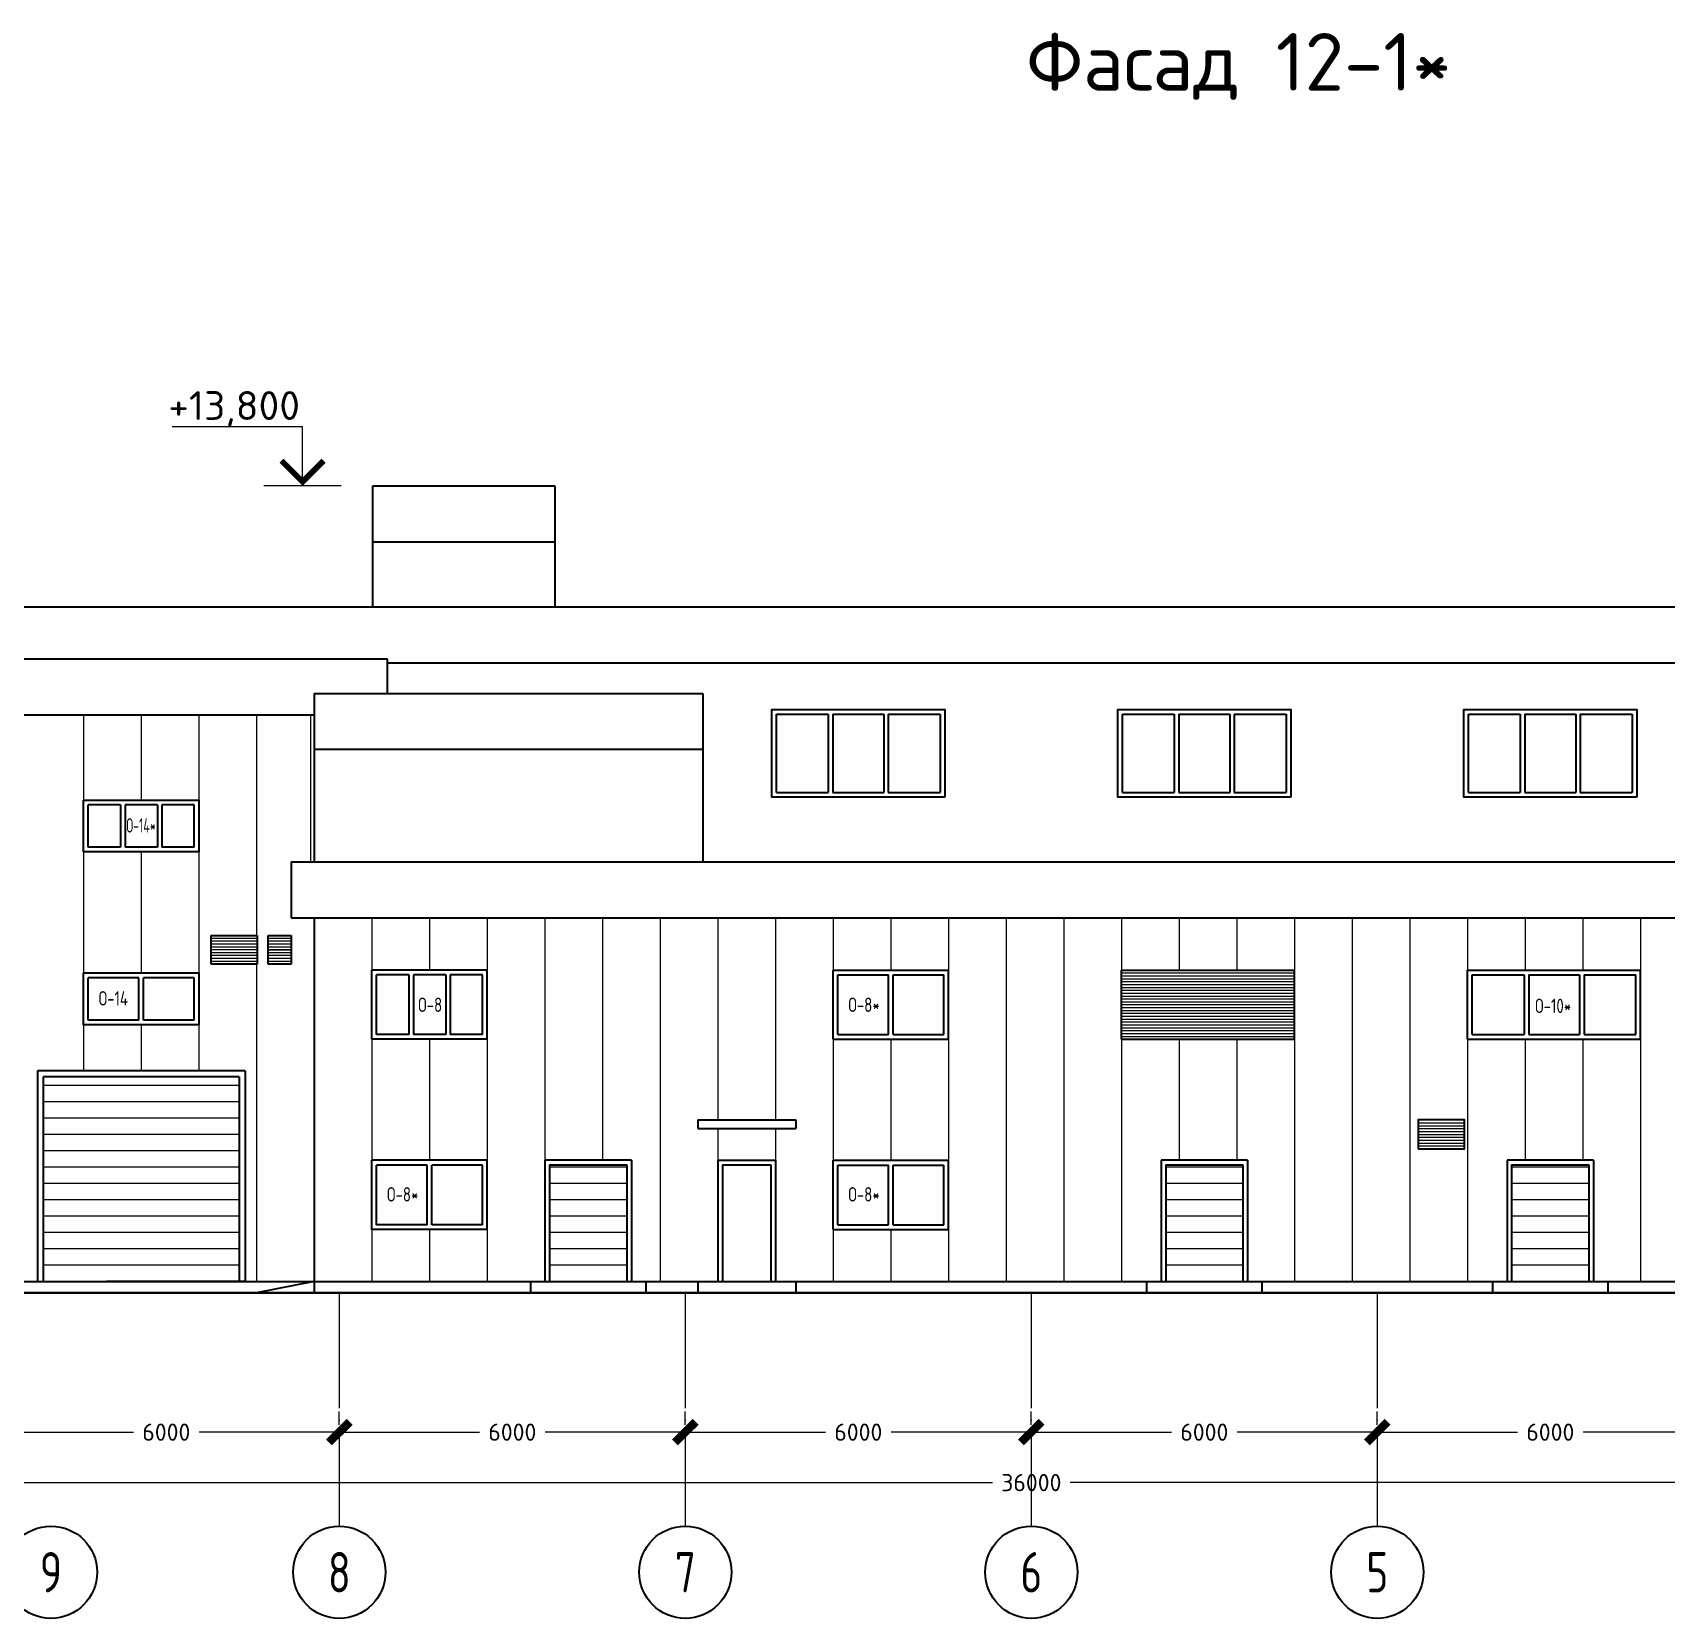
# Model space of a CAD drawing. Extents: x -965262 to 1142518, y -357520 to 71675.
# Drawn here: x -197633 to -183468, y -232715 to -218962 of the extents above; entities that cross this region are included whole.
import ezdxf

# ---------------------------------------------------------------- set-up
doc = ezdxf.new("R2010")
doc.units = 0
doc.header["$LTSCALE"] = 10
doc.linetypes.add('DOTE', pattern=[2.42, 2, -0.2, 0.02, -0.2])
doc.layers.get('0').update_dxf_attribs({"linetype": 'CONTINUOUS', "lineweight": 30})
doc.layers.get('Defpoints').update_dxf_attribs({"linetype": 'CONTINUOUS'})
doc.layers.add('DOTE', color=7, linetype='DOTE', lineweight=9)
doc.styles.add('GOST 2.304', font='isocpeur.ttf', dxfattribs={"width": 0.75, "height": 250})
doc.styles.get("Standard").update_dxf_attribs({"font": 'isocpeur.ttf', "height": 300})
doc.dimstyles.new('Standard_2', dxfattribs={"dimscale": 200, "dimtxt": 600, "dimasz": 1.8, "dimexe": 1.8, "dimexo": 0.625, "dimgap": 0.9, "dimtad": 0, "dimdec": 0, "dimzin": 0, "dimdsep": 46, "dimtxsty": 'Standard', "dimblk": 'ARCHTICK', "dimcen": 0.9, "dimclrd": 256, "dimclre": 256, "dimclrt": 256, "dimadec": 0, "dimazin": 0, "dimtfac": 1, "dimtdec": 0, "dimtofl": 0, "dimtmove": 0, "dimatfit": 3, "dimfxl": 1, "dimtolj": 1, "dimtzin": 0, "dimlwd": 15, "dimlwe": 15, "dimarcsym": 0})

# ---------------------------------------------------------------- blocks, each defined once
blk = doc.blocks.new('_ArchTick')
at = {"color": 0, "linetype": 'ByBlock', "lineweight": 0, "const_width": 0.4}
blk.add_lwpolyline([(-0.5, -0.5), (0.5, 0.5)], dxfattribs=at)
blk = doc.blocks.new('*D2581')
at = {"lineweight": 15, "transparency": 16777216}
for p, q in [((-174666, 69229), (-174666, 69464)), ((-180666, 69104), (-178236, 69104)), ((-180666, 68979), (-180666, 68744)), ((-174666, 69104), (-177096, 69104))]:
    blk.add_line(p, q, dxfattribs=at)
at = {"layer": 'Defpoints', "color": 0, "lineweight": 50, "transparency": 16777216}
for p in [(-180666, 69104), (-174666, 69104), (-174666, 69104)]:
    blk.add_point(p, dxfattribs=at)
at = {"lineweight": 15, "transparency": 16777216, "xscale": 360, "yscale": 360, "zscale": 360, "rotation": 180}
blk.add_blockref('_ArchTick', (-180666, 69104), dxfattribs=at)
at = {"lineweight": 15, "transparency": 16777216, "xscale": 360, "yscale": 360, "zscale": 360}
blk.add_blockref('_ArchTick', (-174666, 69104), dxfattribs=at)
at = {"lineweight": 15, "transparency": 16777216, "insert": (-177666, 69104), "char_height": 300, "attachment_point": 5}
blk.add_mtext('\\A1;6000', dxfattribs=at)
blk = doc.blocks.new('*D2583')
at = {"lineweight": 15, "transparency": 16777216}
for p, q in [((-174666, 69229), (-174666, 69464)), ((-168666, 69229), (-168666, 69464)), ((-174666, 69104), (-172236, 69104)), ((-168666, 69104), (-171096, 69104))]:
    blk.add_line(p, q, dxfattribs=at)
at = {"layer": 'Defpoints', "color": 0, "lineweight": 50, "transparency": 16777216}
for p in [(-174666, 69104), (-168666, 69104), (-168666, 69104)]:
    blk.add_point(p, dxfattribs=at)
at = {"lineweight": 15, "transparency": 16777216, "xscale": 360, "yscale": 360, "zscale": 360, "rotation": 180}
blk.add_blockref('_ArchTick', (-174666, 69104), dxfattribs=at)
at = {"lineweight": 15, "transparency": 16777216, "xscale": 360, "yscale": 360, "zscale": 360}
blk.add_blockref('_ArchTick', (-168666, 69104), dxfattribs=at)
at = {"lineweight": 15, "transparency": 16777216, "insert": (-171666, 69104), "char_height": 300, "attachment_point": 5}
blk.add_mtext('\\A1;6000', dxfattribs=at)
blk = doc.blocks.new('*D2584')
at = {"lineweight": 15, "transparency": 16777216}
for p, q in [((-168666, 69229), (-168666, 69464)), ((-162666, 69229), (-162666, 69464)), ((-168666, 69104), (-166236, 69104)), ((-162666, 69104), (-165096, 69104))]:
    blk.add_line(p, q, dxfattribs=at)
at = {"layer": 'Defpoints', "color": 0, "lineweight": 50, "transparency": 16777216}
for p in [(-168666, 69104), (-162666, 69104), (-162666, 69104)]:
    blk.add_point(p, dxfattribs=at)
at = {"lineweight": 15, "transparency": 16777216, "xscale": 360, "yscale": 360, "zscale": 360, "rotation": 180}
blk.add_blockref('_ArchTick', (-168666, 69104), dxfattribs=at)
at = {"lineweight": 15, "transparency": 16777216, "xscale": 360, "yscale": 360, "zscale": 360}
blk.add_blockref('_ArchTick', (-162666, 69104), dxfattribs=at)
at = {"lineweight": 15, "transparency": 16777216, "insert": (-165666, 69104), "char_height": 300, "attachment_point": 5}
blk.add_mtext('\\A1;6000', dxfattribs=at)
blk = doc.blocks.new('*D2585')
at = {"lineweight": 15, "transparency": 16777216}
for p, q in [((-162666, 69229), (-162666, 69464)), ((-156666, 69229), (-156666, 69464)), ((-162666, 69104), (-160236, 69104)), ((-156666, 69104), (-159096, 69104))]:
    blk.add_line(p, q, dxfattribs=at)
at = {"layer": 'Defpoints', "color": 0, "lineweight": 50, "transparency": 16777216}
for p in [(-162666, 69104), (-156666, 69104), (-156666, 69104)]:
    blk.add_point(p, dxfattribs=at)
at = {"lineweight": 15, "transparency": 16777216, "xscale": 360, "yscale": 360, "zscale": 360, "rotation": 180}
blk.add_blockref('_ArchTick', (-162666, 69104), dxfattribs=at)
at = {"lineweight": 15, "transparency": 16777216, "xscale": 360, "yscale": 360, "zscale": 360}
blk.add_blockref('_ArchTick', (-156666, 69104), dxfattribs=at)
at = {"lineweight": 15, "transparency": 16777216, "insert": (-159666, 69104), "char_height": 300, "attachment_point": 5}
blk.add_mtext('\\A1;6000', dxfattribs=at)
blk = doc.blocks.new('*D2586')
at = {"lineweight": 15, "transparency": 16777216}
for p, q in [((-156666, 69229), (-156666, 69464)), ((-150666, 69229), (-150666, 69464)), ((-156666, 69104), (-154236, 69104)), ((-150666, 69104), (-153096, 69104))]:
    blk.add_line(p, q, dxfattribs=at)
at = {"layer": 'Defpoints', "color": 0, "lineweight": 50, "transparency": 16777216}
for p in [(-156666, 69104), (-150666, 69104), (-150666, 69104)]:
    blk.add_point(p, dxfattribs=at)
at = {"lineweight": 15, "transparency": 16777216, "xscale": 360, "yscale": 360, "zscale": 360, "rotation": 180}
blk.add_blockref('_ArchTick', (-156666, 69104), dxfattribs=at)
at = {"lineweight": 15, "transparency": 16777216, "xscale": 360, "yscale": 360, "zscale": 360}
blk.add_blockref('_ArchTick', (-150666, 69104), dxfattribs=at)
at = {"lineweight": 15, "transparency": 16777216, "insert": (-153666, 69104), "char_height": 300, "attachment_point": 5}
blk.add_mtext('\\A1;6000', dxfattribs=at)
blk = doc.blocks.new('*D2592')
at = {"lineweight": 15, "transparency": 16777216}
for p, q in [((-180666, 68354), (-180666, 68589)), ((-144666, 68354), (-144666, 68589)), ((-180666, 68229), (-163341, 68229)), ((-144666, 68229), (-161991, 68229))]:
    blk.add_line(p, q, dxfattribs=at)
at = {"layer": 'Defpoints', "color": 0, "lineweight": 50, "transparency": 16777216}
for p in [(-180666, 68229, -1451), (-180666, 68229), (-144666, 68229)]:
    blk.add_point(p, dxfattribs=at)
at = {"lineweight": 15, "transparency": 16777216, "xscale": 360, "yscale": 360, "zscale": 360, "rotation": 180}
blk.add_blockref('_ArchTick', (-180666, 68229), dxfattribs=at)
at = {"lineweight": 15, "transparency": 16777216, "xscale": 360, "yscale": 360, "zscale": 360}
blk.add_blockref('_ArchTick', (-144666, 68229), dxfattribs=at)
at = {"lineweight": 15, "transparency": 16777216, "insert": (-162666, 68229), "char_height": 300, "attachment_point": 5}
blk.add_mtext('\\A1;36000', dxfattribs=at)
blk = doc.blocks.new('Фасад 12-1')
at = {"color": 1, "lineweight": 15, "ltscale": 0.3}
blk.add_line((-177567.4, 86545.8, -2524.9), (-175302.6, 86545.8, -2524.9), dxfattribs=at)
at = {"color": 1, "lineweight": 15}
for p, q in [((-175302.6, 85519.6, -2524.9), (-175302.6, 86545.8, -2524.9)), ((-174631.6, 85519.6, -3250.5), (-175973.6, 85519.6, -1799.3))]:
    blk.add_line(p, q, dxfattribs=at)
at = {"ltscale": 0.2}
for p, q in [((-174085.9, 85519.6, -3250.5), (-170925.9, 85519.6, -3250.5)), ((-174085.9, 83419.6, -3250.5), (-174085.9, 85519.6, -3250.5)), ((-170925.9, 85519.6, -3250.5), (-170925.9, 83419.6, -3250.5)), ((-174085.9, 84549.6, -3250.5), (-170925.9, 84549.6, -3250.5))]:
    blk.add_line(p, q, dxfattribs=at)
for p, q in [((-181045.9, 83419.6, -3250.5), (-144465.9, 83419.6, -3250.5)), ((-181665.1, 82519.6, -3250.5), (-173830.9, 82519.6, -3250.5)), ((-173830.9, 81919.6, -3250.5), (-173830.9, 82519.6, -3250.5)), ((-173830.9, 82449.6, -3250.5), (-144465.9, 82449.6, -3250.5)), ((-175100.9, 81919.6, -3250.5), (-168360.9, 81919.6, -3250.5)), ((-175100.9, 81919.6, -3250.5), (-175100.9, 78994.6, -3250.5)), ((-168360.9, 81919.6, -3250.5), (-168360.9, 78994.6, -3250.5)), ((-193845.9, 81549.6, -3250.5), (-175100.9, 81549.6, -3250.5)), ((-167086.1, 80199.6, -3250.5), (-167086.1, 81559.6, -3250.5)), ((-167086.1, 81559.6, -3250.5), (-166186.1, 81559.6, -3250.5)), ((-166186.1, 81559.6, -3250.5), (-166186.1, 80199.6, -3250.5)), ((-166106.1, 81559.6, -3250.5), (-166106.1, 80199.6, -3250.5)), ((-166106.1, 81559.6, -3250.5), (-165226.1, 81559.6, -3250.5)), ((-165226.1, 81559.6, -3250.5), (-165226.1, 80199.6, -3250.5)), ((-165146.1, 81559.6, -3250.5), (-165146.1, 80199.6, -3250.5)), ((-165146.1, 81559.6, -3250.5), (-164246.1, 81559.6, -3250.5)), ((-164246.1, 81559.6, -3250.5), (-164246.1, 80199.6, -3250.5)), ((-161086.1, 80199.6, -3250.5), (-161086.1, 81559.6, -3250.5)), ((-161086.1, 81559.6, -3250.5), (-160186.1, 81559.6, -3250.5)), ((-160186.1, 81559.6, -3250.5), (-160186.1, 80199.6, -3250.5)), ((-160106.1, 81559.6, -3250.5), (-160106.1, 80199.6, -3250.5)), ((-160106.1, 81559.6, -3250.5), (-159226.1, 81559.6, -3250.5)), ((-159226.1, 81559.6, -3250.5), (-159226.1, 80199.6, -3250.5)), ((-159146.1, 81559.6, -3250.5), (-159146.1, 80199.6, -3250.5)), ((-159146.1, 81559.6, -3250.5), (-158246.1, 81559.6, -3250.5)), ((-158246.1, 81559.6, -3250.5), (-158246.1, 80199.6, -3250.5)), ((-155086.1, 80199.6, -3250.5), (-155086.1, 81559.6, -3250.5)), ((-155086.1, 81559.6, -3250.5), (-154186.1, 81559.6, -3250.5)), ((-154186.1, 81559.6, -3250.5), (-154186.1, 80199.6, -3250.5)), ((-154106.1, 81559.6, -3250.5), (-154106.1, 80199.6, -3250.5)), ((-154106.1, 81559.6, -3250.5), (-153226.1, 81559.6, -3250.5)), ((-153226.1, 81559.6, -3250.5), (-153226.1, 80199.6, -3250.5)), ((-153146.1, 81559.6, -3250.5), (-153146.1, 80199.6, -3250.5)), ((-153146.1, 81559.6, -3250.5), (-152246.1, 81559.6, -3250.5)), ((-152246.1, 81559.6, -3250.5), (-152246.1, 80199.6, -3250.5)), ((-175100.9, 80949.6, -3250.5), (-168360.9, 80949.6, -3250.5)), ((-167086.1, 80199.6, -3250.5), (-166186.1, 80199.6, -3250.5)), ((-166106.1, 80199.6, -3250.5), (-165226.1, 80199.6, -3250.5)), ((-165146.1, 80199.6, -3250.5), (-164246.1, 80199.6, -3250.5)), ((-161086.1, 80199.6, -3250.5), (-160186.1, 80199.6, -3250.5)), ((-160106.1, 80199.6, -3250.5), (-159226.1, 80199.6, -3250.5)), ((-159146.1, 80199.6, -3250.5), (-158246.1, 80199.6, -3250.5)), ((-155086.1, 80199.6, -3250.5), (-154186.1, 80199.6, -3250.5)), ((-154106.1, 80199.6, -3250.5), (-153226.1, 80199.6, -3250.5)), ((-153146.1, 80199.6, -3250.5), (-152246.1, 80199.6, -3250.5)), ((-178460.9, 79987.1, -3250.5), (-179018.4, 79987.1, -3250.5)), ((-179018.4, 79252.1, -3250.5), (-179018.4, 79987.1, -3250.5)), ((-178460.9, 79987.1, -3250.5), (-178460.9, 79252.1, -3250.5)), ((-178460.9, 79987.1, -3250.5), (-178460.9, 79252.1, -3250.5)), ((-178460.9, 79987.1, -3250.5), (-178460.9, 79252.1, -3250.5)), ((-178460.9, 79987.1, -3250.5), (-178460.9, 79252.1, -3250.5)), ((-178460.9, 79987.1, -3250.5), (-178460.9, 79252.1, -3250.5)), ((-177820.9, 79987.1, -3250.5), (-178380.9, 79987.1, -3250.5)), ((-178380.9, 79987.1, -3250.5), (-178380.9, 79252.1, -3250.5)), ((-178380.9, 79987.1, -3250.5), (-178380.9, 79252.1, -3250.5)), ((-178380.9, 79987.1, -3250.5), (-178380.9, 79252.1, -3250.5)), ((-178380.9, 79987.1, -3250.5), (-178380.9, 79252.1, -3250.5)), ((-178380.9, 79987.1, -3250.5), (-178380.9, 79252.1, -3250.5)), ((-177820.9, 79987.1, -3250.5), (-177820.9, 79252.1, -3250.5)), ((-177820.9, 79987.1, -3250.5), (-177820.9, 79252.1, -3250.5)), ((-177820.9, 79987.1, -3250.5), (-177820.9, 79252.1, -3250.5)), ((-177820.9, 79987.1, -3250.5), (-177820.9, 79252.1, -3250.5)), ((-177820.9, 79987.1, -3250.5), (-177820.9, 79252.1, -3250.5)), ((-177183.4, 79987.1, -3250.5), (-177740.9, 79987.1, -3250.5)), ((-177740.9, 79987.1, -3250.5), (-177740.9, 79252.1, -3250.5)), ((-177740.9, 79987.1, -3250.5), (-177740.9, 79252.1, -3250.5)), ((-177740.9, 79987.1, -3250.5), (-177740.9, 79252.1, -3250.5)), ((-177740.9, 79987.1, -3250.5), (-177740.9, 79252.1, -3250.5)), ((-177740.9, 79987.1, -3250.5), (-177740.9, 79252.1, -3250.5)), ((-177183.4, 79252.1, -3250.5), (-177183.4, 79987.1, -3250.5)), ((-164166.1, 80119.6, -3250.5), (-167166.1, 80119.6, -3250.5)), ((-158166.1, 80119.6, -3250.5), (-161166.1, 80119.6, -3250.5)), ((-152166.1, 80119.6, -3250.5), (-155166.1, 80119.6, -3250.5)), ((-178460.9, 79252.1, -3250.5), (-179018.4, 79252.1, -3250.5)), ((-177820.9, 79252.1, -3250.5), (-178380.9, 79252.1, -3250.5)), ((-177183.4, 79252.1, -3250.5), (-177740.9, 79252.1, -3250.5)), ((-175500.9, 78994.6, -3250.5), (-136320.9, 78994.7, -3250.5)), ((-175500.9, 78994.6, -3250.5), (-175500.9, 78024.6, -3250.5)), ((-175500.9, 78024.6, -3250.5), (-136320.9, 78024.7, -3250.5)), ((-175100.9, 78024.6, -3250.5), (-175100.9, 71520.9, -3250.5)), ((-176889.7, 77219.6, -3250.5), (-176889.7, 77719.6, -3250.5)), ((-176889.7, 77719.6, -3250.5), (-176089.7, 77719.6, -3250.5)), ((-176089.7, 77719.6, -3250.5), (-176089.7, 77219.6, -3250.5)), ((-175900.9, 77219.6, -3250.5), (-175900.9, 77719.6, -3250.5)), ((-175900.9, 77719.6, -3250.5), (-175500.9, 77719.6, -3250.5)), ((-175500.9, 77719.6, -3250.5), (-175500.9, 77219.6, -3250.5)), ((-176089.7, 77219.6, -3250.5), (-176889.7, 77219.6, -3250.5)), ((-175500.9, 77219.6, -3250.5), (-175900.9, 77219.6, -3250.5)), ((-174101.1, 75919.6, -3250.5), (-174101.1, 77119.6, -3250.5)), ((-172101.1, 75919.6, -3250.5), (-172101.1, 77119.6, -3250.5)), ((-166101.1, 75919.6, -3250.5), (-166101.1, 77119.6, -3250.5)), ((-164101.1, 75919.6, -3250.5), (-164101.1, 77119.6, -3250.5)), ((-161101.1, 75919.6, -3250.5), (-161101.1, 77119.6, -3250.5)), ((-158101.1, 75919.6, -3250.5), (-158101.1, 77119.6, -3250.5)), ((-155101.1, 75919.6, -3250.5), (-155101.1, 77119.6, -3250.5)), ((-152101.1, 75919.6, -3250.5), (-152101.1, 77119.6, -3250.5)), ((-178142.4, 76987.1, -3250.5), (-179018.4, 76987.1, -3250.5)), ((-179018.4, 76252.1, -3250.5), (-179018.4, 76987.1, -3250.5)), ((-178142.4, 76252.1, -3250.5), (-178142.4, 76987.1, -3250.5)), ((-178142.4, 76252.1, -3250.5), (-178142.4, 76987.1, -3250.5)), ((-177183.4, 76987.1, -3250.5), (-178059.4, 76987.1, -3250.5)), ((-178059.4, 76252.1, -3250.5), (-178059.4, 76987.1, -3250.5)), ((-177183.4, 76252.1, -3250.5), (-177183.4, 76987.1, -3250.5)), ((-173461.1, 77037.1, -3250.5), (-174018.6, 77037.1, -3250.5)), ((-174018.6, 76002.1, -3250.5), (-174018.6, 77037.1, -3250.5)), ((-173461.1, 77037.1, -3250.5), (-173461.1, 76002.1, -3250.5)), ((-173461.1, 77037.1, -3250.5), (-173461.1, 76002.1, -3250.5)), ((-173461.1, 77037.1, -3250.5), (-173461.1, 76002.1, -3250.5)), ((-173461.1, 77037.1, -3250.5), (-173461.1, 76002.1, -3250.5)), ((-173461.1, 77037.1, -3250.5), (-173461.1, 76002.1, -3250.5)), ((-172821.1, 77037.1, -3250.5), (-173381.1, 77037.1, -3250.5)), ((-173381.1, 77037.1, -3250.5), (-173381.1, 76002.1, -3250.5)), ((-173381.1, 77037.1, -3250.5), (-173381.1, 76002.1, -3250.5)), ((-173381.1, 77037.1, -3250.5), (-173381.1, 76002.1, -3250.5)), ((-173381.1, 77037.1, -3250.5), (-173381.1, 76002.1, -3250.5)), ((-173381.1, 77037.1, -3250.5), (-173381.1, 76002.1, -3250.5)), ((-172821.1, 77037.1, -3250.5), (-172821.1, 76002.1, -3250.5)), ((-172821.1, 77037.1, -3250.5), (-172821.1, 76002.1, -3250.5)), ((-172821.1, 77037.1, -3250.5), (-172821.1, 76002.1, -3250.5)), ((-172821.1, 77037.1, -3250.5), (-172821.1, 76002.1, -3250.5)), ((-172821.1, 77037.1, -3250.5), (-172821.1, 76002.1, -3250.5)), ((-172183.6, 77037.1, -3250.5), (-172741.1, 77037.1, -3250.5)), ((-172741.1, 77037.1, -3250.5), (-172741.1, 76002.1, -3250.5)), ((-172741.1, 77037.1, -3250.5), (-172741.1, 76002.1, -3250.5)), ((-172741.1, 77037.1, -3250.5), (-172741.1, 76002.1, -3250.5)), ((-172741.1, 77037.1, -3250.5), (-172741.1, 76002.1, -3250.5)), ((-172741.1, 77037.1, -3250.5), (-172741.1, 76002.1, -3250.5)), ((-172183.6, 76002.1, -3250.5), (-172183.6, 77037.1, -3250.5)), ((-166018.6, 77037.1, -3250.5), (-165142.6, 77037.1, -3250.5)), ((-166018.6, 76002.1, -3250.5), (-166018.6, 77037.1, -3250.5)), ((-165142.6, 76002.1, -3250.5), (-165142.6, 77037.1, -3250.5)), ((-165059.6, 77037.1, -3250.5), (-164183.6, 77037.1, -3250.5)), ((-165059.6, 76002.1, -3250.5), (-165059.6, 77037.1, -3250.5)), ((-165059.6, 76002.1, -3250.5), (-165059.6, 77037.1, -3250.5)), ((-164183.6, 76002.1, -3250.5), (-164183.6, 77037.1, -3250.5)), ((-155018.6, 77037.1, -3250.5), (-154121.1, 77037.1, -3250.5)), ((-155018.6, 76002.1, -3250.5), (-155018.6, 77037.1, -3250.5)), ((-154121.1, 77037.1, -3250.5), (-154121.1, 76002.1, -3250.5)), ((-154041.1, 77037.1, -3250.5), (-153161.1, 77037.1, -3250.5)), ((-154041.1, 77037.1, -3250.5), (-154041.1, 76002.1, -3250.5)), ((-153161.1, 77037.1, -3250.5), (-153161.1, 76002.1, -3250.5)), ((-153081.1, 77037.1, -3250.5), (-152183.6, 77037.1, -3250.5)), ((-153081.1, 77037.1, -3250.5), (-153081.1, 76002.1, -3250.5)), ((-152183.6, 76002.1, -3250.5), (-152183.6, 77037.1, -3250.5)), ((-178142.4, 76252.1, -3250.5), (-179018.4, 76252.1, -3250.5)), ((-177183.4, 76252.1, -3250.5), (-178059.4, 76252.1, -3250.5)), ((-173461.1, 76002.1, -3250.5), (-174018.6, 76002.1, -3250.5)), ((-172821.1, 76002.1, -3250.5), (-173381.1, 76002.1, -3250.5)), ((-172183.6, 76002.1, -3250.5), (-172741.1, 76002.1, -3250.5)), ((-166018.6, 76002.1, -3250.5), (-165142.6, 76002.1, -3250.5)), ((-165059.6, 76002.1, -3250.5), (-164183.6, 76002.1, -3250.5)), ((-155018.6, 76002.1, -3250.5), (-154121.1, 76002.1, -3250.5)), ((-154041.1, 76002.1, -3250.5), (-153161.1, 76002.1, -3250.5)), ((-153081.1, 76002.1, -3250.5), (-152183.6, 76002.1, -3250.5)), ((-172101.1, 75919.6, -3250.5), (-174101.1, 75919.6, -3250.5)), ((-166101.1, 75919.6, -3250.5), (-164101.1, 75919.6, -3250.5)), ((-161101.1, 75919.6, -3250.5), (-158101.1, 75919.6, -3250.5)), ((-155101.1, 75919.6, -3250.5), (-152101.1, 75919.6, -3250.5)), ((-176301.1, 75369.6, -3250.5), (-179901.1, 75369.6, -3250.5)), ((-179901.1, 75369.6, -3250.5), (-179901.1, 71719.6, -3250.5)), ((-176301.1, 75369.6, -3250.5), (-176301.1, 71719.6, -3250.5)), ((-176401.1, 75269.6, -3250.5), (-179801.1, 75269.6, -3250.5)), ((-179801.1, 75269.6, -3250.5), (-179801.1, 71719.6, -3250.5)), ((-176401.1, 75269.6, -3250.5), (-176401.1, 71719.6, -3250.5)), ((-168451.1, 74519.6, -3250.5), (-166751.1, 74519.6, -3250.5)), ((-168451.1, 74519.6, -3250.5), (-168451.1, 74369.6, -3250.5)), ((-166751.1, 74519.6, -3250.5), (-166751.1, 74369.6, -3250.5)), ((-168451.1, 74369.6, -3250.5), (-166751.1, 74369.6, -3250.5)), ((-174101.1, 72619.6, -3250.5), (-174101.1, 73819.6, -3250.5)), ((-173142.6, 73737.1, -3250.5), (-174018.6, 73737.1, -3250.5)), ((-174018.6, 72702.1, -3250.5), (-174018.6, 73737.1, -3250.5)), ((-173142.6, 72702.1, -3250.5), (-173142.6, 73737.1, -3250.5)), ((-173142.6, 72702.1, -3250.5), (-173142.6, 73737.1, -3250.5)), ((-172183.6, 73737.1, -3250.5), (-173059.6, 73737.1, -3250.5)), ((-173059.6, 72702.1, -3250.5), (-173059.6, 73737.1, -3250.5)), ((-172183.6, 72702.1, -3250.5), (-172183.6, 73737.1, -3250.5)), ((-172101.1, 72619.6, -3250.5), (-172101.1, 73819.6, -3250.5)), ((-169601.1, 73819.6, -3250.5), (-171101.1, 73819.6, -3250.5)), ((-171101.1, 73819.6, -3250.5), (-171101.1, 71719.6, -3250.5)), ((-171021.1, 73739.6, -3250.5), (-169681.1, 73739.6, -3250.5)), ((-171021.1, 73739.6, -3250.5), (-171021.1, 71719.6, -3250.5)), ((-169681.1, 73739.6, -3250.5), (-169681.1, 71719.6, -3250.5)), ((-169601.1, 73819.6, -3250.5), (-169601.1, 71719.6, -3250.5)), ((-168101.1, 73819.6, -3250.5), (-168101.1, 71719.6, -3250.5)), ((-168101.1, 73819.6, -3250.5), (-167101.1, 73819.6, -3250.5)), ((-168021.1, 73739.6, -3250.5), (-167181.1, 73739.6, -3250.5)), ((-168021.1, 73739.6, -3250.5), (-168021.1, 71719.6, -3250.5)), ((-167181.1, 73739.6, -3250.5), (-167181.1, 71719.6, -3250.5)), ((-167101.1, 73819.6, -3250.5), (-167101.1, 71719.6, -3250.5)), ((-166101.1, 72619.6, -3250.5), (-166101.1, 73819.6, -3250.5)), ((-166018.6, 73737.1, -3250.5), (-165142.6, 73737.1, -3250.5)), ((-166018.6, 72702.1, -3250.5), (-166018.6, 73737.1, -3250.5)), ((-165142.6, 72702.1, -3250.5), (-165142.6, 73737.1, -3250.5)), ((-165059.6, 73737.1, -3250.5), (-164183.6, 73737.1, -3250.5)), ((-165059.6, 72702.1, -3250.5), (-165059.6, 73737.1, -3250.5)), ((-165059.6, 72702.1, -3250.5), (-165059.6, 73737.1, -3250.5)), ((-164183.6, 72702.1, -3250.5), (-164183.6, 73737.1, -3250.5)), ((-164101.1, 72619.6, -3250.5), (-164101.1, 73819.6, -3250.5)), ((-158916.1, 73819.6, -3250.5), (-160416.1, 73819.6, -3250.5)), ((-160416.1, 73819.6, -3250.5), (-160416.1, 71719.6, -3250.5)), ((-160336.1, 73739.6, -3250.5), (-158996.1, 73739.6, -3250.5)), ((-160336.1, 73739.6, -3250.5), (-160336.1, 71719.6, -3250.5)), ((-158996.1, 73739.6, -3250.5), (-158996.1, 71719.6, -3250.5)), ((-158916.1, 73819.6, -3250.5), (-158916.1, 71719.6, -3250.5)), ((-152916.1, 73819.6, -3250.5), (-154416.1, 73819.6, -3250.5)), ((-154416.1, 73819.6, -3250.5), (-154416.1, 71719.6, -3250.5)), ((-154336.1, 73739.6, -3250.5), (-152996.1, 73739.6, -3250.5)), ((-154336.1, 73739.6, -3250.5), (-154336.1, 71719.6, -3250.5)), ((-152996.1, 73739.6, -3250.5), (-152996.1, 71719.6, -3250.5)), ((-152916.1, 73819.6, -3250.5), (-152916.1, 71719.6, -3250.5)), ((-172101.1, 72619.6, -3250.5), (-174101.1, 72619.6, -3250.5)), ((-173142.6, 72702.1, -3250.5), (-174018.6, 72702.1, -3250.5)), ((-172183.6, 72702.1, -3250.5), (-173059.6, 72702.1, -3250.5)), ((-166101.1, 72619.6, -3250.5), (-164101.1, 72619.6, -3250.5)), ((-166018.6, 72702.1, -3250.5), (-165142.6, 72702.1, -3250.5)), ((-165059.6, 72702.1, -3250.5), (-164183.6, 72702.1, -3250.5)), ((-193845.9, 71719.6, -3250.5), (-141564.3, 71719.6, -3250.5)), ((-179480.1, 71719.6, -3250.5), (-176880.1, 71719.6, -3250.5)), ((-179300.1, 71719.6, -3250.5), (-176300.1, 71719.6, -3250.5)), ((-176301.1, 71719.6, -3250.5), (-178701.1, 71719.6, -3250.5)), ((-171351.1, 71719.6, -3250.5), (-171351.1, 71519.6, -3250.5)), ((-169351.1, 71719.6, -3250.5), (-169351.1, 71519.6, -3250.5)), ((-168451.1, 71719.6, -3250.5), (-168451.1, 71519.6, -3250.5)), ((-166751.1, 71719.6, -3250.5), (-166751.1, 71519.6, -3250.5)), ((-160666.1, 71719.6, -3250.5), (-160666.1, 71519.6, -3250.5)), ((-158666.1, 71719.6, -3250.5), (-158666.1, 71519.6, -3250.5)), ((-154666.1, 71719.6, -3250.5), (-154666.1, 71519.6, -3250.5)), ((-152666.1, 71719.6, -3250.5), (-152666.1, 71519.6, -3250.5))]:
    blk.add_line(p, q)
at = {"ltscale": 0.3}
for p, q in [((-170635.8, 81919.6, -3250.5), (-168428.1, 81919.6, -3250.5)), ((-172101.1, 77119.6, -3250.5), (-174101.1, 77119.6, -3250.5)), ((-166101.1, 77119.6, -3250.5), (-164101.1, 77119.6, -3250.5)), ((-161101.1, 77119.6, -3250.5), (-158101.1, 77119.6, -3250.5)), ((-155101.1, 77119.6, -3250.5), (-152101.1, 77119.6, -3250.5)), ((-172101.1, 73819.6, -3250.5), (-174101.1, 73819.6, -3250.5)), ((-166101.1, 73819.6, -3250.5), (-164101.1, 73819.6, -3250.5))]:
    blk.add_line(p, q, dxfattribs=at)
at = {"lineweight": 15}
for p, q in [((-179101.1, 81549.6, -3250.5), (-179101.1, 75369.6, -3250.5)), ((-178101.1, 81549.6, -3250.5), (-178101.1, 80069.6, -3250.5)), ((-177101.1, 81549.6, -3250.5), (-177101.1, 75369.6, -3250.5)), ((-176101.1, 81549.6, -3250.5), (-176101.1, 77719.6, -3250.5)), ((-178101.1, 79169.6, -3250.5), (-178101.1, 77069.6, -3250.5)), ((-174101.1, 78024.6, -3250.5), (-174101.1, 71719.6, -3250.5)), ((-173101.1, 78024.6, -3250.5), (-173101.1, 77119.6, -3250.5)), ((-172101.1, 78024.6, -3250.5), (-172101.1, 71719.6, -3250.5)), ((-171101.1, 78024.6, -3250.5), (-171101.1, 73819.6, -3250.5)), ((-170101.1, 78024.6, -3250.5), (-170101.1, 73819.6, -3250.5)), ((-169101.1, 78024.6, -3250.5), (-169101.1, 71719.6, -3250.5)), ((-168101.1, 78024.6, -3250.5), (-168101.1, 74519.6, -3250.5)), ((-167101.1, 78024.6, -3250.5), (-167101.1, 74519.6, -3250.5)), ((-166101.1, 78024.6, -3250.5), (-166101.1, 71719.6, -3250.5)), ((-165101.1, 78024.6, -3250.5), (-165101.1, 77119.6, -3250.5)), ((-164101.1, 78024.6, -3250.5), (-164101.1, 71719.6, -3250.5)), ((-163101.1, 78024.6, -3250.5), (-163101.1, 71719.6, -3250.5)), ((-162101.1, 78024.6, -3250.5), (-162101.1, 71719.6, -3250.5)), ((-161101.1, 78024.6, -3250.5), (-161101.1, 71719.6, -3250.5)), ((-160101.1, 78024.6, -3250.5), (-160101.1, 77119.6, -3250.5)), ((-159101.1, 78024.6, -3250.5), (-159101.1, 77119.6, -3250.5)), ((-158101.1, 78024.6, -3250.5), (-158101.1, 71719.6, -3250.5)), ((-157101.1, 78024.6, -3250.5), (-157101.1, 71719.6, -3250.5)), ((-156101.1, 78024.6, -3250.5), (-156101.1, 71719.6, -3250.5)), ((-155101.1, 78024.6, -3250.5), (-155101.1, 71719.6, -3250.5)), ((-154101.1, 78024.6, -3250.5), (-154101.1, 77119.6, -3250.5)), ((-153101.1, 78024.6, -3250.5), (-153101.1, 77119.6, -3250.5)), ((-152101.1, 78024.6, -3250.5), (-152101.1, 71719.6, -3250.5)), ((-176089.7, 77669.6, -3250.5), (-176889.7, 77669.6, -3250.5)), ((-175500.9, 77669.6, -3250.5), (-175900.9, 77669.6, -3250.5)), ((-176089.7, 77619.6, -3250.5), (-176889.7, 77619.6, -3250.5)), ((-176089.7, 77569.6, -3250.5), (-176889.7, 77569.6, -3250.5)), ((-176089.7, 77519.6, -3250.5), (-176889.7, 77519.6, -3250.5)), ((-176089.7, 77469.6, -3250.5), (-176889.7, 77469.6, -3250.5)), ((-176089.7, 77419.6, -3250.5), (-176889.7, 77419.6, -3250.5)), ((-176089.7, 77369.6, -3250.5), (-176889.7, 77369.6, -3250.5)), ((-175500.9, 77619.6, -3250.5), (-175900.9, 77619.6, -3250.5)), ((-175500.9, 77569.6, -3250.5), (-175900.9, 77569.6, -3250.5)), ((-175500.9, 77519.6, -3250.5), (-175900.9, 77519.6, -3250.5)), ((-175900.9, 77469.6, -3250.5), (-175500.9, 77469.6, -3250.5)), ((-175500.9, 77469.6, -3250.5), (-175900.9, 77469.6, -3250.5)), ((-175500.9, 77419.6, -3250.5), (-175900.9, 77419.6, -3250.5)), ((-175500.9, 77369.6, -3250.5), (-175900.9, 77369.6, -3250.5)), ((-176089.7, 77319.6, -3250.5), (-176889.7, 77319.6, -3250.5)), ((-176089.7, 77269.6, -3250.5), (-176889.7, 77269.6, -3250.5)), ((-176101.1, 77219.6, -3250.5), (-176101.1, 71719.6, -3250.5)), ((-175500.9, 77319.6, -3250.5), (-175900.9, 77319.6, -3250.5)), ((-175500.9, 77269.6, -3250.5), (-175900.9, 77269.6, -3250.5)), ((-161101.1, 77069.6, -3250.5), (-158101.1, 77069.6, -3250.5)), ((-161101.1, 77019.6, -3250.5), (-158101.1, 77019.6, -3250.5)), ((-161101.1, 76969.6, -3250.5), (-158101.1, 76969.6, -3250.5)), ((-161101.1, 76919.6, -3250.5), (-158101.1, 76919.6, -3250.5)), ((-161101.1, 76869.6, -3250.5), (-158101.1, 76869.6, -3250.5)), ((-161101.1, 76819.6, -3250.5), (-158101.1, 76819.6, -3250.5)), ((-161101.1, 76769.6, -3250.5), (-158101.1, 76769.6, -3250.5)), ((-161101.1, 76719.6, -3250.5), (-158101.1, 76719.6, -3250.5)), ((-161101.1, 76669.6, -3250.5), (-158101.1, 76669.6, -3250.5)), ((-161101.1, 76619.6, -3250.5), (-158101.1, 76619.6, -3250.5)), ((-161101.1, 76569.6, -3250.5), (-158101.1, 76569.6, -3250.5)), ((-161101.1, 76519.6, -3250.5), (-158101.1, 76519.6, -3250.5)), ((-161101.1, 76469.6, -3250.5), (-158101.1, 76469.6, -3250.5)), ((-161101.1, 76419.6, -3250.5), (-158101.1, 76419.6, -3250.5)), ((-161101.1, 76369.6, -3250.5), (-158101.1, 76369.6, -3250.5)), ((-161101.1, 76319.6, -3250.5), (-158101.1, 76319.6, -3250.5)), ((-161101.1, 76269.6, -3250.5), (-158101.1, 76269.6, -3250.5)), ((-161101.1, 76219.6, -3250.5), (-158101.1, 76219.6, -3250.5)), ((-178101.1, 76169.6, -3250.5), (-178101.1, 75369.6, -3250.5)), ((-161101.1, 76169.6, -3250.5), (-158101.1, 76169.6, -3250.5)), ((-161101.1, 76119.6, -3250.5), (-158101.1, 76119.6, -3250.5)), ((-161101.1, 76069.6, -3250.5), (-158101.1, 76069.6, -3250.5)), ((-161101.1, 76019.6, -3250.5), (-158101.1, 76019.6, -3250.5)), ((-161101.1, 75969.6, -3250.5), (-158101.1, 75969.6, -3250.5)), ((-173101.1, 75919.6, -3250.5), (-173101.1, 73819.6, -3250.5)), ((-165101.1, 75919.6, -3250.5), (-165101.1, 73819.6, -3250.5)), ((-160101.1, 75919.6, -3250.5), (-160101.1, 73819.6, -3250.5)), ((-159101.1, 75919.6, -3250.5), (-159101.1, 73819.6, -3250.5)), ((-154101.1, 75919.6, -3250.5), (-154101.1, 73819.6, -3250.5)), ((-153101.1, 75919.6, -3250.5), (-153101.1, 73819.6, -3250.5)), ((-176401.1, 75115.5, -3250.5), (-179801.1, 75115.5, -3250.5)), ((-176401.1, 74832.5, -3250.5), (-179801.1, 74832.5, -3250.5)), ((-176401.1, 74549.5, -3250.5), (-179801.1, 74549.5, -3250.5)), ((-155956.5, 74519.6, -3250.5), (-155156.5, 74519.6, -3250.5)), ((-176401.1, 74266.5, -3250.5), (-179801.1, 74266.5, -3250.5)), ((-168101.1, 74369.6, -3250.5), (-168101.1, 71719.6, -3250.5)), ((-167101.1, 74369.6, -3250.5), (-167101.1, 73819.6, -3250.5)), ((-155956.5, 74469.6, -3250.5), (-155156.5, 74469.6, -3250.5)), ((-155956.5, 74419.6, -3250.5), (-155156.5, 74419.6, -3250.5)), ((-155956.5, 74369.6, -3250.5), (-155156.5, 74369.6, -3250.5)), ((-155956.5, 74319.6, -3250.5), (-155156.5, 74319.6, -3250.5)), ((-155956.5, 74269.6, -3250.5), (-155156.5, 74269.6, -3250.5)), ((-176401.1, 73983.5, -3250.5), (-179801.1, 73983.5, -3250.5)), ((-176401.1, 73983.5, -3250.5), (-179801.1, 73983.5, -3250.5)), ((-155956.5, 74219.6, -3250.5), (-155156.5, 74219.6, -3250.5)), ((-155956.5, 74169.6, -3250.5), (-155156.5, 74169.6, -3250.5)), ((-155956.5, 74119.6, -3250.5), (-155156.5, 74119.6, -3250.5)), ((-155956.5, 74069.6, -3250.5), (-155156.5, 74069.6, -3250.5)), ((-176401.1, 73700.5, -3250.5), (-179801.1, 73700.5, -3250.5)), ((-169681.1, 73700.5, -3250.5), (-171021.1, 73700.5, -3250.5)), ((-158996.1, 73700.5, -3250.5), (-160336.1, 73700.5, -3250.5)), ((-152996.1, 73700.5, -3250.5), (-154336.1, 73700.5, -3250.5)), ((-176401.1, 73417.6, -3250.5), (-179801.1, 73417.6, -3250.5)), ((-169681.1, 73417.6, -3250.5), (-171021.1, 73417.6, -3250.5)), ((-158996.1, 73417.6, -3250.5), (-160336.1, 73417.6, -3250.5)), ((-152996.1, 73417.6, -3250.5), (-154336.1, 73417.6, -3250.5)), ((-176401.1, 73134.6, -3250.5), (-179801.1, 73134.6, -3250.5)), ((-169681.1, 73134.6, -3250.5), (-171021.1, 73134.6, -3250.5)), ((-158996.1, 73134.6, -3250.5), (-160336.1, 73134.6, -3250.5)), ((-152996.1, 73134.6, -3250.5), (-154336.1, 73134.6, -3250.5)), ((-176401.1, 72851.6, -3250.5), (-179801.1, 72851.6, -3250.5)), ((-169681.1, 72851.6, -3250.5), (-171021.1, 72851.6, -3250.5)), ((-158996.1, 72851.6, -3250.5), (-160336.1, 72851.6, -3250.5)), ((-152996.1, 72851.6, -3250.5), (-154336.1, 72851.6, -3250.5)), ((-176401.1, 72568.6, -3250.5), (-179801.1, 72568.6, -3250.5)), ((-173101.1, 72619.6, -3250.5), (-173101.1, 71719.6, -3250.5)), ((-169681.1, 72568.6, -3250.5), (-171021.1, 72568.6, -3250.5)), ((-165101.1, 72619.6, -3250.5), (-165101.1, 71719.6, -3250.5)), ((-158996.1, 72568.6, -3250.5), (-160336.1, 72568.6, -3250.5)), ((-152996.1, 72568.6, -3250.5), (-154336.1, 72568.6, -3250.5)), ((-176401.1, 72285.6, -3250.5), (-179801.1, 72285.6, -3250.5)), ((-169681.1, 72285.6, -3250.5), (-171021.1, 72285.6, -3250.5)), ((-158996.1, 72285.6, -3250.5), (-160336.1, 72285.6, -3250.5)), ((-152996.1, 72285.6, -3250.5), (-154336.1, 72285.6, -3250.5)), ((-176401.1, 72002.6, -3250.5), (-179801.1, 72002.6, -3250.5)), ((-169681.1, 72002.6, -3250.5), (-171021.1, 72002.6, -3250.5)), ((-158996.1, 72002.6, -3250.5), (-160336.1, 72002.6, -3250.5)), ((-152996.1, 72002.6, -3250.5), (-154336.1, 72002.6, -3250.5))]:
    blk.add_line(p, q, dxfattribs=at)
at = {"lineweight": 0}
blk.add_line((-175166.1, 81549.6, -3250.5), (-175166.1, 78994.6, -3250.5), dxfattribs=at)
at = {"ltscale": 15}
for p, q in [((-175100.9, 71719.6, -3250.5), (-176101.1, 71519.6, -3250.5)), ((-173130.1, 71719.6, -3250.5), (-169730.1, 71719.6, -3250.5))]:
    blk.add_line(p, q, dxfattribs=at)
at = {"lineweight": 35, "ltscale": 15}
blk.add_line((-205390.1, 71519.6, -3250.5), (-138766.4, 71519.6, -3250.5), dxfattribs=at)
at = {"color": 1, "lineweight": 15, "const_width": 100, "elevation": -2524.9}
blk.add_lwpolyline([(-175667.2, 85955), (-175302.6, 85590.4), (-174937.9, 85955)], dxfattribs=at)
at = {"elevation": -3250.5}
for points in [[(-164166.1, 80119.6), (-167166.1, 80119.6), (-167166.1, 81639.6), (-164166.1, 81639.6)], [(-158166.1, 80119.6), (-161166.1, 80119.6), (-161166.1, 81639.6), (-158166.1, 81639.6)], [(-152166.1, 80119.6), (-155166.1, 80119.6), (-155166.1, 81639.6), (-152166.1, 81639.6)], [(-179100.9, 80069.6), (-177100.9, 80069.6), (-177100.9, 79169.6), (-179100.9, 79169.6)], [(-179100.9, 77069.6), (-177100.9, 77069.6), (-177100.9, 76169.6), (-179100.9, 76169.6)], [(-155956.5, 74019.6), (-155156.5, 74019.6), (-155156.5, 74519.6), (-155956.5, 74519.6)]]:
    blk.add_lwpolyline(points, close=True, dxfattribs=at)
at = {"layer": 'DOTE', "ltscale": 100, "extrusion": (0, -1, 0)}
for p, q in [((-174665.9, 71519.6, -3250.5), (-174665.9, 67474.2, -3250.5)), ((-168665.9, 71519.6, -3250.5), (-168665.9, 67474.2, -3250.5)), ((-162665.9, 71519.6, -3250.5), (-162665.9, 67474.2, -3250.5)), ((-156665.9, 71519.6, -3250.5), (-156665.9, 67474.2, -3250.5))]:
    blk.add_line(p, q, dxfattribs=at)
at = {"layer": 'DOTE', "linetype": 'Continuous', "lineweight": 30}
for centre in [(-179665.9, 66674.2, -3250.5), (-174665.9, 66674.2, -3250.5), (-168665.9, 66674.2, -3250.5), (-162665.9, 66674.2, -3250.5), (-156665.9, 66674.2, -3250.5)]:
    blk.add_circle(centre, 800, dxfattribs=at)
at = {"color": 5}
for s, width, p in [('О-14*', 0.6, (-178358.8, 79503.7, 8515.9)), ('О-14', 0.75, (-178838.3, 76503.7, 8515.9)), ('О-8', 0.75, (-173298, 76392.2, 8515.9)), ('О-8*', 0.75, (-165838.5, 76392.2, 8515.9)), ('О-10*', 0.75, (-153928.7, 76373.6, 10324.4)), ('О-8*', 0.75, (-173838.5, 73103.7, 8515.9)), ('О-8*', 0.75, (-165838.5, 73103.7, 8515.9))]:
    blk.add_text(s, height=250, dxfattribs=dict(at, width=width)).set_placement(p)
at = {"insert": (-159068.2, 92794.3, 9788.6), "char_height": 1000, "width": 56710.379, "attachment_point": 5, "style": 'GOST 2.304'}
blk.add_mtext('{\\W1;Фасад 12-1*}', dxfattribs=at)
at = {"color": 1, "insert": (-176489.7, 86853.6, -2524.9), "char_height": 500, "width": 2000, "attachment_point": 5, "style": 'GOST 2.304'}
blk.add_mtext('{\\W1.05;+13,800}', dxfattribs=at)
at = {"layer": 'DOTE', "linetype": 'Continuous', "lineweight": 30, "ltscale": 100, "char_height": 700, "width": 1600, "attachment_point": 5, "style": 'GOST 2.304'}
for s, insert in [('9', (-179665.9, 66674.2, -3250.5)), ('8', (-174665.9, 66674.2, -3250.5)), ('7', (-168665.9, 66674.2, -3250.5)), ('6', (-162665.9, 66674.2, -3250.5)), ('5', (-156665.9, 66674.2, -3250.5))]:
    blk.add_mtext(s, dxfattribs=dict(at, insert=insert))
at = {"lineweight": 15}
for base, p1, p2, picture, middle in [((-174665.9, 69103.9, -1799.3), (-180665.9, 69103.9, -1799.3), (-174665.9, 69103.9, -1799.3), '*D2581', (-177665.9, 69103.9, -1799.3)), ((-168665.9, 69103.9, -1799.3), (-174665.9, 69103.9, -1799.3), (-168665.9, 69103.9, -1799.3), '*D2583', (-171665.9, 69103.9, -1799.3)), ((-162665.9, 69103.9, -1799.3), (-168665.9, 69103.9, -1799.3), (-162665.9, 69103.9, -1799.3), '*D2584', (-165665.9, 69103.9, -1799.3)), ((-156665.9, 69103.9, -1799.3), (-162665.9, 69103.9, -1799.3), (-156665.9, 69103.9, -1799.3), '*D2585', (-159665.9, 69103.9, -1799.3)), ((-150665.9, 69103.9, -1799.3), (-156665.9, 69103.9, -1799.3), (-150665.9, 69103.9, -1799.3), '*D2586', (-153665.9, 69103.9, -1799.3)), ((-180665.9, 68228.7, -1799.3), (-144665.9, 68228.7, -1799.3), (-180665.9, 68228.7, -3250.5), '*D2592', (-162665.9, 68228.7, -1799.3))]:
    dim = blk.add_linear_dim(base=base, p1=p1, p2=p2, angle=180, dimstyle='Standard_2', dxfattribs=at)
    dim.commit()
    dim.dimension.update_dxf_attribs({"geometry": picture, "text_midpoint": middle})

msp = doc.modelspace()

# ---------------------------------------------------------------- block references
at = {"lineweight": 15, "xscale": 0.5, "yscale": 0.5, "zscale": 0.5}
msp.add_blockref('Фасад 12-1', (-107640.8, -265652.3, -1634.5), dxfattribs=at)

doc.saveas('drawing.dxf')
